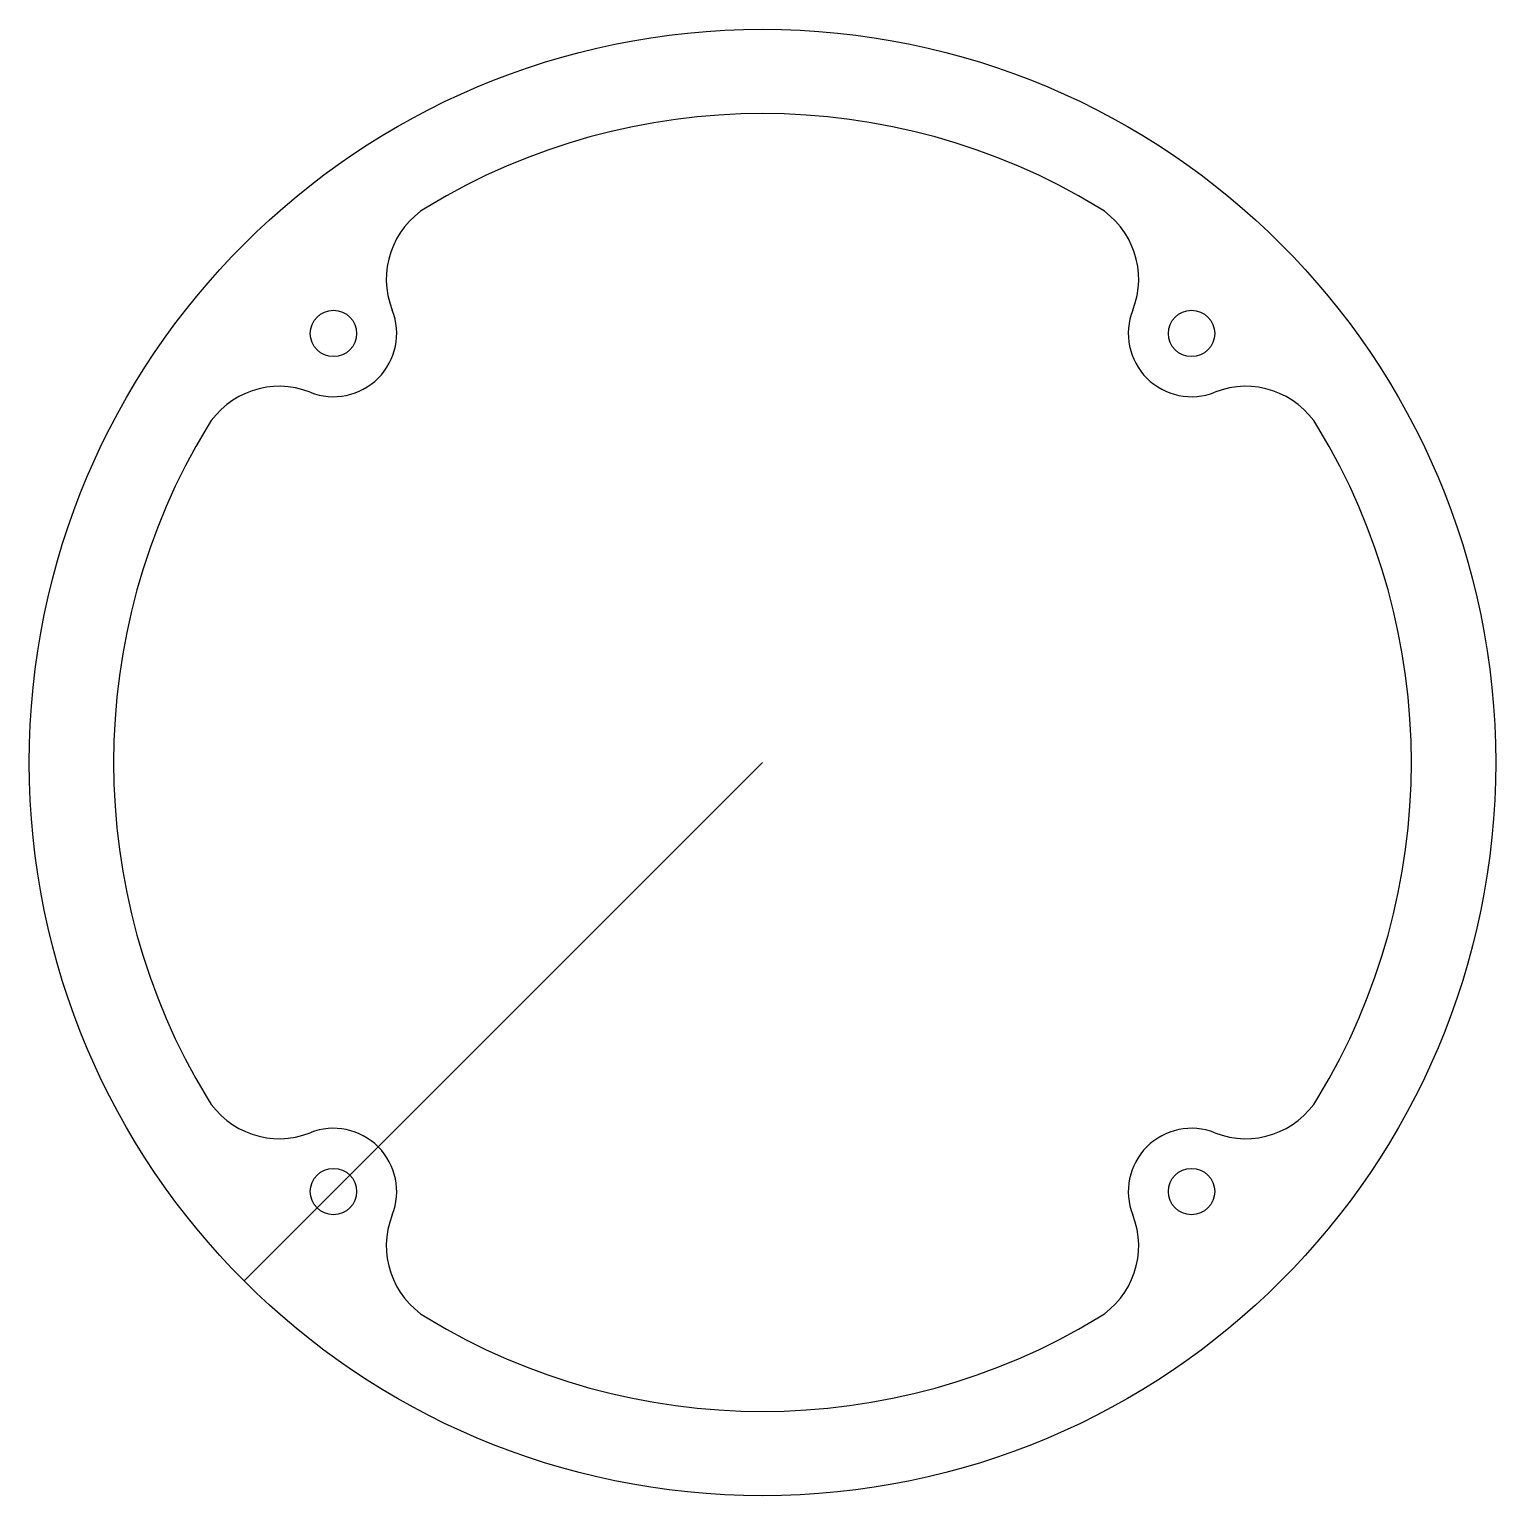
# Model space of a CAD drawing. Header units: millimetres. Extents: x -87 to 87, y -87 to 87.
import ezdxf

# ---------------------------------------------------------------- set-up
doc = ezdxf.new("R2010")
doc.units = ezdxf.units.MM
doc.layers.get('0').update_dxf_attribs({"linetype": 'CONTINUOUS'})

msp = doc.modelspace()

# ---------------------------------------------------------------- linework, layer by layer
for p, q in [((0, 0), (-50.91, -50.91)), ((-50.91, -50.91), (-61.52, -61.52))]:
    msp.add_line(p, q)
for centre, radius in [((0, 0), 87), ((-50.91, 50.91), 2.75), ((50.91, 50.91), 2.75), ((-50.91, -50.91), 2.75), ((50.91, -50.91), 2.75)]:
    msp.add_circle(centre, radius)
for centre, radius, start, end in [((0, 0), 77, 58.8684, 121.1316), ((-34.64, 57.35), 10, 121.1315, 201.5892), ((34.64, 57.35), 10, -21.5892, 58.8684), ((-50.91, 50.91), 7.5, -111.5892, 21.5892), ((50.91, 50.91), 7.5, 158.4108, 291.5892), ((-57.35, 34.64), 10, 68.4108, 148.8684), ((57.35, 34.64), 10, 31.1315, 111.5892), ((0, 0), 77, 148.8684, 211.1316), ((0, 0), 77, -31.1316, 31.1316), ((-57.35, -34.64), 10, 211.1315, 291.5892), ((57.35, -34.64), 10, 248.4108, 328.8684), ((-50.91, -50.91), 7.5, -21.5892, 111.5892), ((50.91, -50.91), 7.5, 68.4108, 201.5892), ((-34.64, -57.35), 10, 158.4108, 238.8684), ((34.64, -57.35), 10, -58.8685, 21.5892), ((0, 0), 77, 238.8684, 301.1316)]:
    msp.add_arc(centre, radius, start, end)

doc.saveas('drawing.dxf')
